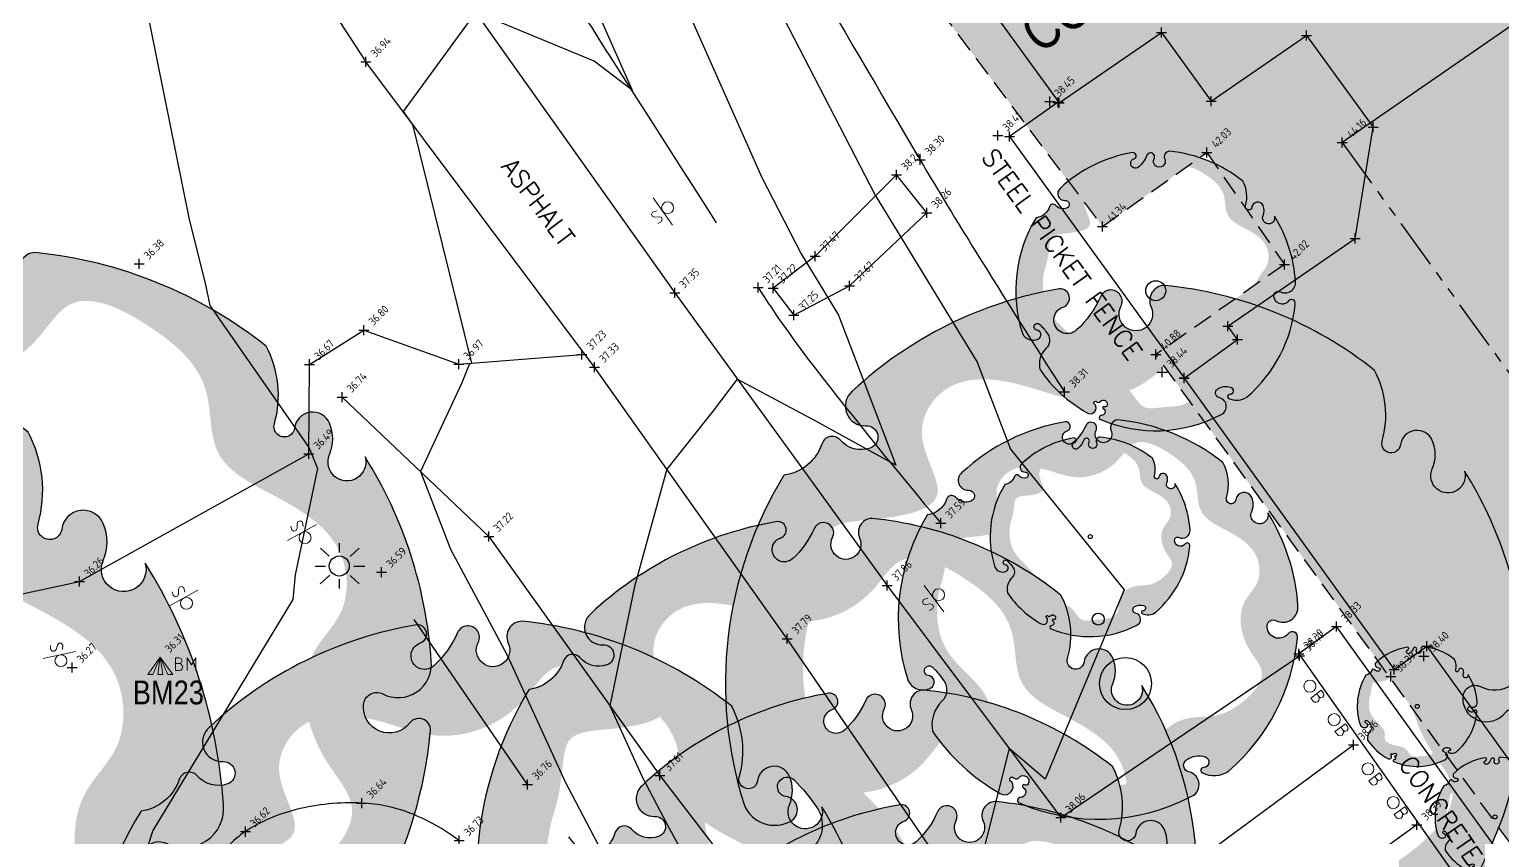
# Model space of a CAD drawing. Header units: metres. Extents: x 245957 to 247358, y 7418632 to 7419642.
# Drawn here: x 246767.93 to 246804.74, y 7418915.67 to 7418935.86 of the extents above; entities that cross this region are included whole.
import ezdxf
from ezdxf.enums import TextEntityAlignment as Align

# ---------------------------------------------------------------- set-up
doc = ezdxf.new("R2010")
doc.units = ezdxf.units.M
for name, pattern in [('DASHDOT', [10, 5, -2.5, 0, -2.5]), ('DASHED', [0.75, 0.5, -0.25]), ('PHANTOM', [2.5, 1.25, -0.25, 0.25, -0.25, 0.25, -0.25])]:
    doc.linetypes.add(name, pattern=pattern)
for name, color, linetype in [('-TEXT', 7, 'Continuous'), ('017_NAIL-L', 8, 'Continuous'), ('102_TOP_OF_BANK', 37, 'PHANTOM'), ('102_TOP_OF_BANK-L', 37, 'PHANTOM'), ('102_TOP_OF_BANK-S', 37, 'PHANTOM'), ('103_TOE_OF_BATTER', 37, 'DASHDOT'), ('103_TOE_OF_BATTER-L', 37, 'DASHDOT'), ('103_TOE_OF_BATTER-S', 37, 'DASHDOT'), ('104_EXISTING_SURFACE-L', 35, 'Continuous'), ('104_EXISTING_SURFACE-S', 35, 'Continuous'), ('201_SINGLE_TREE-H', 63, 'Continuous'), ('201_SINGLE_TREE-S', 96, 'Continuous'), ('403_EDGE_OF_BITUMEN', 8, 'Continuous'), ('403_EDGE_OF_BITUMEN-L', 8, 'Continuous'), ('403_EDGE_OF_BITUMEN-S', 8, 'Continuous'), ('405_EDGE_FORMATION', 33, 'Continuous'), ('405_EDGE_FORMATION-L', 33, 'Continuous'), ('405_EDGE_FORMATION-S', 33, 'Continuous'), ('410_PEDESTRIAN_PATH', 32, 'Continuous'), ('410_PEDESTRIAN_PATH-L', 32, 'Continuous'), ('410_PEDESTRIAN_PATH-S', 32, 'Continuous'), ('418_LANE_LINE_SOLID', 53, 'Continuous'), ('418_LANE_LINE_SOLID-L', 53, 'Continuous'), ('418_LANE_LINE_SOLID-S', 53, 'Continuous'), ('601_HOUSE', 229, 'BUILDING2'), ('601_HOUSE-S', 229, 'BUILDING2'), ('636_STAIRS_OR_STEPS', 45, 'Continuous'), ('636_STAIRS_OR_STEPS-L', 45, 'Continuous'), ('636_STAIRS_OR_STEPS-S', 45, 'Continuous'), ('639_ROOF_RIDGE', 253, 'PHANTOM'), ('639_ROOF_RIDGE-L', 253, 'PHANTOM'), ('639_ROOF_RIDGE-S', 253, 'PHANTOM'), ('640_EAVES', 227, 'Continuous'), ('642_ROOF_GUTTER', 155, 'DASHED'), ('642_ROOF_GUTTER-L', 153, 'Continuous'), ('642_ROOF_GUTTER-S', 153, 'Continuous'), ('903_FENCE', 24, 'FENCELINE'), ('903_FENCE-S', 24, 'Continuous'), ('EX-BENCHMARK', 7, 'Continuous'), ('EX-BENCHMARK_(SLS)', 8, 'Continuous'), ('EX-BOLLARD_(SLS)', 89, 'Continuous'), ('EX-BUILDING_LINE', 150, 'Continuous'), ('EX-TRAFFIC_SIGN_(SLS)', 89, 'Continuous'), ('Surface_Contours_Major', 4, 'Continuous'), ('Surface_Contours_Minor', 253, 'Continuous')]:
    doc.layers.add(name, color=color, linetype=linetype)
for name, color, linetype, true_color in [('419_EDGE_OF_CONCRETE', 7, 'Continuous', 0xff4100), ('419_EDGE_OF_CONCRETE-L', 7, 'Continuous', 0xff4100), ('419_EDGE_OF_CONCRETE-S', 7, 'Continuous', 0xff4100), ('EX-LIGHT_(SLS)', 7, 'Continuous', 0xffa500)]:
    doc.layers.add(name, color=color, linetype=linetype, true_color=true_color)
doc.styles.add('BOLD', font='ARIALN.TTF')
doc.styles.add('ISO18', font='iso.shx')
doc.styles.add('ISO2.5', font='isocp.shx', dxfattribs={"height": 2.5})
doc.styles.get("Standard").update_dxf_attribs({"font": 'SIMPLEX.shx'})
doc.linetypes.add('BUILDING2', pattern='A,0.25,["/",ISO18,S=0.15,R=180,X=0,Y=0],0', length=0.25)
doc.linetypes.add('FENCELINE', pattern='A,0.5,-0.2,["/",Standard,S=0.1,R=0,X=0,Y=-0.05],-0.25', length=0.95)

# ---------------------------------------------------------------- blocks, each defined once
blk = doc.blocks.new('BM')
at = {"color": 0, "linetype": 'Continuous', "lineweight": 13}
for p, q in [((0, 0), (-0.31, -0.437)), ((-0.186, -0.437), (0, 0)), ((0, 0), (-0.062, -0.437)), ((0, 0), (0.186, -0.437)), ((0.31, -0.437), (0, 0)), ((0, 0), (0.062, -0.437)), ((0.472, -0.017), (0.383, -0.017)), ((0.383, -0.017), (0.383, -0.339)), ((0.472, -0.161), (0.383, -0.161)), ((0.383, -0.161), (0.389, -0.161)), ((0.383, -0.339), (0.472, -0.339)), ((0.383, -0.339), (0.389, -0.339)), ((0.522, -0.039), (0.472, -0.017)), ((0.472, -0.161), (0.522, -0.139)), ((0.516, -0.172), (0.472, -0.161)), ((0.472, -0.339), (0.516, -0.327)), ((0.549, -0.206), (0.516, -0.172)), ((0.516, -0.327), (0.549, -0.294)), ((0.544, -0.089), (0.522, -0.039)), ((0.522, -0.139), (0.544, -0.089)), ((0.56, -0.25), (0.549, -0.206)), ((0.549, -0.294), (0.56, -0.25)), ((0.671, -0.339), (0.671, -0.017)), ((0.671, -0.017), (0.776, -0.194)), ((0.776, -0.194), (0.887, -0.017)), ((0.887, -0.017), (0.887, -0.339)), ((-0.31, -0.437), (-0.186, -0.437)), ((-0.062, -0.437), (0.062, -0.437)), ((0.186, -0.437), (0.31, -0.437))]:
    blk.add_line(p, q, dxfattribs=at)
blk = doc.blocks.new('CROSS')
at = {"color": 0, "linetype": 'Continuous'}
for p, q in [((-0.5, 0), (0.5, 0)), ((0, -0.5), (0, 0.5))]:
    blk.add_line(p, q, dxfattribs=at)
blk = doc.blocks.new('SP')
at = {"color": 0, "linetype": 'Continuous', "lineweight": 13}
for p, q in [((0.15, 0.423), (0.15, -0.406)), ((0.28, 0.165), (0.263, 0.104)), ((0.263, 0.104), (0.302, 0.059)), ((0.335, 0.192), (0.28, 0.165)), ((0.302, 0.059), (0.401, 0.004)), ((0.424, 0.176), (0.335, 0.192)), ((0.401, 0.004), (0.407, 0.004)), ((0.44, -0.04), (0.401, 0.004)), ((0.401, 0.004), (0.407, 0.004)), ((0.263, -0.096), (0.368, -0.129)), ((0.368, -0.129), (0.424, -0.101)), ((0.368, -0.129), (0.374, -0.129)), ((0.424, -0.101), (0.44, -0.04))]:
    blk.add_line(p, q, dxfattribs=at)
blk.add_circle((0, 0), 0.15, dxfattribs=at)
blk = doc.blocks.new('201C')
at = {"layer": '201_SINGLE_TREE-H', "transparency": 33554534}
h = blk.add_hatch(color=256, dxfattribs=at)
h.paths.add_polyline_path([(-0.3717, -0.3344, 0.222926), (0.0196, -0.4996, 0.770799), (0.0439, -0.4417, -0.650302), (0.0511, -0.4116, -0.234737), (0.0964, -0.4247, -0.847312), (0.0816, -0.4475, 0.78443), (0.0732, -0.4583, 0.276934), (0.1352, -0.4813, 0.193599), (0.4309, -0.2536, 0.800435), (0.4144, -0.2337, -0.75216), (0.3757, -0.1925, -0.528914), (0.4006, -0.1909, 0.594112), (0.4663, -0.1804, 0.123805), (0.4962, 0.0616, -1.41759), (0.4607, 0.0811, 0.206906), (0.4758, 0.1133, 0.759729), (0.4374, 0.1252, -1.073307), (0.4187, 0.1392, 0.194379), (0.4474, 0.2231, 0.144612), (0.2544, 0.4304, 0.53339), (0.2277, 0.4128, -1.592592), (0.1939, 0.4293, 1.030038), (0.1758, 0.4513, -0.10361), (0.1314, 0.4262, -1.238487), (0.1282, 0.4593, 0.884725), (0.1336, 0.4818, 0.147549), (-0.1551, 0.4753, 0.71725), (-0.1579, 0.4291, -0.864032), (-0.1646, 0.4015, -0.310704), (-0.1946, 0.4266, 0.58143), (-0.2167, 0.4321, -0.281558), (-0.2766, 0.4162), (-0.2775, 0.4159, 0.217121), (-0.4959, 0.0634), (-0.4959, 0.0634, 0.440011), (-0.4522, 0.021, 0.723973), (-0.4442, 0.0516, -1.384648), (-0.4262, 0.0659, -0.051107), (-0.4149, 0.0223, -0.361502), (-0.441, -0.0208, 0.256822), (-0.4937, -0.0791, 0.116166), (-0.4065, -0.2911, 0.67803), (-0.3682, -0.2843, 0.170035), (-0.3696, -0.274, -1.054701), (-0.3596, -0.2696, 0.431903), (-0.3468, -0.2749, -0.910728), (-0.3329, -0.2993, -0.42046), (-0.3418, -0.2976, 1.007885), (-0.3479, -0.3018, -0.766634), (-0.3646, -0.3216, 0.938602), (-0.3717, -0.3344)])
edge = h.paths.add_edge_path(flags=16)
edge.add_spline(control_points=[(-0.3177, 0.2468), (-0.303, 0.2628), (-0.2856, 0.2893), (-0.256, 0.3411), (-0.1928, 0.3155), (-0.0921, 0.286), (-0.1162, 0.3941), (-0.0359, 0.4462), (0.0392, 0.3985), (0.1028, 0.3299), (0.1957, 0.3214), (0.2784, 0.3804), (0.3442, 0.2961), (0.3785, 0.2147), (0.3303, 0.1307), (0.3915, 0.0592), (0.4378, -0.0139), (0.4055, -0.0919), (0.3459, -0.1091), (0.3102, -0.1666), (0.3057, -0.2282), (0.3286, -0.3091), (0.2408, -0.3447), (0.1647, -0.3496), (0.103, -0.3142), (0.0463, -0.3153), (0.0047, -0.3356), (-0.0139, -0.3682), (-0.0327, -0.4069), (-0.0927, -0.4151), (-0.1463, -0.3868), (-0.23, -0.3665), (-0.2245, -0.2773), (-0.2864, -0.2294), (-0.3344, -0.1941), (-0.3737, -0.1409), (-0.3276, -0.0866), (-0.344, -0.0009), (-0.3866, 0.0828), (-0.3665, 0.1796), (-0.3359, 0.2271), (-0.3177, 0.2468)], knot_values=[0, 0, 0, 0, 0.064972, 0.101243, 0.15652, 0.245586, 0.324463, 0.387907, 0.486094, 0.554514, 0.671826, 0.728629, 0.823661, 0.919885, 0.989953, 1.075257, 1.171704, 1.23593, 1.293575, 1.346478, 1.426142, 1.479146, 1.570817, 1.644481, 1.712561, 1.774901, 1.807, 1.846291, 1.885582, 1.928182, 2.007036, 2.074591, 2.151638, 2.226455, 2.293426, 2.340744, 2.397548, 2.47317, 2.587294, 2.673595, 2.754259, 2.754259, 2.754259, 2.754259], degree=3, periodic=0)
at = {"layer": '201_SINGLE_TREE-S'}
blk.add_lwpolyline([(-0.3717, -0.3344, 0.222926), (0.0196, -0.4996, 0.770799), (0.0439, -0.4417, -0.650302), (0.0511, -0.4116, -0.234737), (0.0964, -0.4247, -0.847312), (0.0816, -0.4475, 0.78443), (0.0732, -0.4583, 0.276934), (0.1352, -0.4813, 0.193599), (0.4309, -0.2536, 0.800435), (0.4144, -0.2337, -0.75216), (0.3757, -0.1925, -0.528914), (0.4006, -0.1909, 0.594112), (0.4663, -0.1804, 0.123805), (0.4962, 0.0616, -1.41759), (0.4607, 0.0811, 0.206906), (0.4758, 0.1133, 0.759729), (0.4374, 0.1252, -1.073307), (0.4187, 0.1392, 0.194379), (0.4474, 0.2231, 0.144612), (0.2544, 0.4304, 0.53339), (0.2277, 0.4128, -1.592592), (0.1939, 0.4293, 1.030038), (0.1758, 0.4513, -0.10361), (0.1314, 0.4262, -1.238487), (0.1282, 0.4593, 0.884725), (0.1336, 0.4818, 0.147549), (-0.1551, 0.4753, 0.71725), (-0.1579, 0.4291, -0.864032), (-0.1646, 0.4015, -0.310704), (-0.1946, 0.4266, 0.58143), (-0.2167, 0.4321, -0.281558), (-0.2766, 0.4162), (-0.2775, 0.4159, 0.217121), (-0.4959, 0.0634), (-0.4959, 0.0634, 0.440011), (-0.4522, 0.021, 0.723973), (-0.4442, 0.0516, -1.384648), (-0.4262, 0.0659, -0.051107), (-0.4149, 0.0223, -0.361502), (-0.441, -0.0208, 0.256822), (-0.4937, -0.0791, 0.116166), (-0.4065, -0.2911, 0.67803), (-0.3682, -0.2843, 0.170035), (-0.3696, -0.274, -1.054701), (-0.3596, -0.2696, 0.431903), (-0.3468, -0.2749, -0.910728), (-0.3329, -0.2993, -0.42046), (-0.3418, -0.2976, 1.007885), (-0.3479, -0.3018, -0.766634), (-0.3646, -0.3216, 0.938602), (-0.3717, -0.3344)], format="xyb", dxfattribs=at)
blk = doc.blocks.new('201T')
at = {"layer": '201_SINGLE_TREE-S'}
blk.add_circle((0, 0), 0.5, dxfattribs=at)
blk = doc.blocks.new('BOLR')
at = {"color": 0, "linetype": 'Continuous', "lineweight": 13}
for p, q in [((0.339, 0.168), (0.251, 0.168)), ((0.251, 0.168), (0.251, -0.159)), ((0.339, 0.024), (0.251, 0.024)), ((0.251, 0.024), (0.256, 0.024)), ((0.395, 0.146), (0.339, 0.168)), ((0.339, 0.024), (0.395, 0.04)), ((0.384, 0.007), (0.339, 0.024)), ((0.417, -0.026), (0.384, 0.007)), ((0.411, 0.096), (0.395, 0.146)), ((0.395, 0.04), (0.411, 0.096)), ((0.251, -0.159), (0.339, -0.159)), ((0.251, -0.159), (0.256, -0.159)), ((0.339, -0.159), (0.384, -0.148)), ((0.384, -0.148), (0.417, -0.115)), ((0.433, -0.07), (0.417, -0.026)), ((0.417, -0.115), (0.433, -0.07))]:
    blk.add_line(p, q, dxfattribs=at)
blk.add_circle((0, 0), 0.15, dxfattribs=at)
blk = doc.blocks.new('A')
at = {"layer": '-TEXT'}
blk.add_text('ASPHALT', height=0.45, dxfattribs=at).set_placement((-0.053, -0.242), align=Align.CENTER)
blk = doc.blocks.new('C')
at = {"layer": '-TEXT'}
blk.add_text('CONCRETE', height=0.45, dxfattribs=at).set_placement((-0.001, -0.23), align=Align.CENTER)
blk = doc.blocks.new('1221')
at = {"layer": 'EX-LIGHT_(SLS)'}
for p, q in [((246718.013, 7418813.493), (246718.013, 7418813.259)), ((246717.545, 7418813.371), (246717.762, 7418813.171)), ((246718.512, 7418813.371), (246718.283, 7418813.162)), ((246717.413, 7418812.924), (246717.667, 7418812.924)), ((246717.773, 7418812.695), (246717.535, 7418812.476)), ((246718.379, 7418812.924), (246718.654, 7418812.924)), ((246718.013, 7418812.599), (246718.013, 7418812.365)), ((246718.285, 7418812.687), (246718.512, 7418812.476))]:
    blk.add_line(p, q, dxfattribs=at)
blk.add_circle((246718.013, 7418812.924), 0.25, dxfattribs=at)

msp = doc.modelspace()

# ---------------------------------------------------------------- hatches: boundary and pattern name
at = {"layer": 'EX-BUILDING_LINE'}
h = msp.add_hatch(color=9, dxfattribs=at)
h.dxf.hatch_style = 1
edge = h.paths.add_edge_path()
edge.add_line((246809.962, 7418909.627), (246814.509, 7418912.957))
edge.add_line((246805.423, 7418915.817), (246809.962, 7418909.627))
edge.add_line((246805.489, 7418915.013), (246809.909, 7418918.211))
edge.add_line((246805.372, 7418914.925), (246805.489, 7418915.013))
edge.add_line((246805.372, 7418914.925), (246796.078, 7418927.734))
edge.add_line((246799.298, 7418929.985), (246796.078, 7418927.734))
edge.add_line((246797.354, 7418932.784), (246799.298, 7418929.985))
edge.add_line((246794.746, 7418930.934), (246797.354, 7418932.784))
edge.add_line((246788.879, 7418938.739), (246794.746, 7418930.934))
edge.add_line((246792.264, 7418941.152), (246789.01, 7418938.816))
edge.add_line((246793.47, 7418948.927), (246792.264, 7418941.152))
edge.add_line((246790.012, 7418953.81), (246793.47, 7418948.927))
edge.add_line((246802.5, 7418962.909), (246790.012, 7418953.81))
edge.add_line((246802.5, 7418962.909), (246815.999, 7418944.281))
edge.add_line((246815.999, 7418944.281), (246808.984, 7418938.734))
edge.add_line((246812.974, 7418941.86), (246818.723, 7418933.925))
edge.add_line((246818.723, 7418933.925), (246806.475, 7418925.106))
edge.add_line((246812.544, 7418935.159), (246823.311, 7418921.168))
edge.add_line((246823.311, 7418921.168), (246813.244, 7418913.682))
edge.add_line((246809.97, 7418919.147), (246814.509, 7418912.957))
h = msp.add_hatch(color=9, dxfattribs=at)
h.dxf.hatch_style = 1
h.paths.add_polyline_path([(246802.5, 7418962.909), (246790.012, 7418953.81), (246793.47, 7418948.927), (246792.264, 7418941.152), (246789.01, 7418938.816), (246788.879, 7418938.739), (246794.746, 7418930.934), (246797.354, 7418932.784), (246799.298, 7418929.985), (246796.078, 7418927.734), (246805.372, 7418914.925), (246805.489, 7418915.013), (246805.831, 7418915.261), (246805.423, 7418915.817), (246809.97, 7418919.147), (246813.719, 7418914.035), (246823.311, 7418921.168), (246813.087, 7418922.671), (246808.478, 7418919.279), (246804.883, 7418924.241), (246806.341, 7418925.291), (246800.739, 7418933.029), (246808.984, 7418938.734), (246815.999, 7418944.281)])
h.paths.add_polyline_path([(246812.961, 7418941.879), (246808.984, 7418938.734), (246800.739, 7418933.029), (246806.341, 7418925.291), (246806.475, 7418925.106), (246818.723, 7418933.925)], flags=17)
h.paths.add_polyline_path([(246815.358, 7418931.503), (246806.475, 7418925.106), (246806.341, 7418925.291), (246804.883, 7418924.241), (246808.478, 7418919.279), (246813.087, 7418922.671), (246823.311, 7418921.168)], flags=17)
h.paths.add_polyline_path([(246809.909, 7418918.211), (246805.831, 7418915.261), (246809.962, 7418909.627), (246814.509, 7418912.957), (246813.719, 7418914.035), (246813.244, 7418913.682)])

# ---------------------------------------------------------------- linework, layer by layer
at = {"layer": '102_TOP_OF_BANK', "ltscale": 10}
msp.add_lwpolyline([(246799.97, 7418968.044, -0.010418), (246797.583, 7418964.548, -0.020241), (246796.246, 7418962.827, -0.000643), (246792.863, 7418958.831, -0.0028), (246792.081, 7418957.919, -0.009599), (246790.131, 7418955.757, 0.008406), (246787.898, 7418953.294, 0.035605), (246786.649, 7418951.646, 0.036503), (246785.674, 7418949.879, 0.07695), (246785.295, 7418948.551, 0.036629), (246785.149, 7418945.668, 0.043366), (246785.618, 7418941.382, 0.074684), (246786.467, 7418939.017, 0.007897), (246787.201, 7418937.704, 0.002009), (246790.188, 7418932.6, 0.005716), (246791.581, 7418930.303, 0.003704), (246793.797, 7418926.798)], format="xyb", dxfattribs=at)
msp.add_lwpolyline([(246775.747, 7418926.671), (246779.413, 7418923.188), (246783.684, 7418917.212), (246787.357, 7418912.448)], dxfattribs=at)
at = {"layer": '103_TOE_OF_BATTER'}
msp.add_lwpolyline([(246781.456, 7418936.764, 0.006349), (246782.401, 7418935.238, 0.001645), (246786.141, 7418929.405, 0.0216), (246787.568, 7418927.391, 0.010702), (246790.705, 7418923.522)], format="xyb", dxfattribs=at)
msp.add_lwpolyline([(246784.514, 7418911.765), (246780.376, 7418916.993), (246776.731, 7418922.296)], dxfattribs=at)
at = {"layer": '403_EDGE_OF_BITUMEN'}
for p, q in [((246770.919, 7418943.334), (246776.343, 7418935.049)), ((246779.1, 7418936.263), (246784.057, 7418929.276)), ((246782.056, 7418927.418), (246776.343, 7418935.049)), ((246784.057, 7418929.276), (246789.365, 7418921.966)), ((246786.871, 7418920.633), (246782.056, 7418927.418)), ((246789.365, 7418921.966), (246793.704, 7418916.163)), ((246791.21, 7418914.301), (246786.871, 7418920.633)), ((246793.704, 7418916.163), (246799.67, 7418920.202))]:
    msp.add_line(p, q, dxfattribs=at)
at = {"layer": '405_EDGE_FORMATION'}
for p, q in [((246774.932, 7418927.489), (246776.29, 7418928.346)), ((246776.29, 7418928.346), (246778.662, 7418927.49)), ((246778.662, 7418927.49), (246781.74, 7418927.735)), ((246774.912, 7418925.249), (246774.932, 7418927.489)), ((246769.182, 7418922.064), (246774.912, 7418925.249)), ((246763.985, 7418920.944), (246769.182, 7418922.064))]:
    msp.add_line(p, q, dxfattribs=at)
at = {"layer": '410_PEDESTRIAN_PATH'}
msp.add_lwpolyline([(246778.67, 7418915.588, 0.070881), (246777.439, 7418916.278, 0.081828), (246776.24, 7418916.528, 0.070988), (246774.597, 7418916.364, 0.084917), (246773.329, 7418915.812, 0.131105), (246772.567, 7418914.961, 0.099134), (246772.165, 7418913.517)], format="xyb", dxfattribs=at)
at = {"layer": '418_LANE_LINE_SOLID'}
for p, q in [((246796.529, 7418914.672), (246801.018, 7418917.982)), ((246802.604, 7418915.98), (246798.044, 7418912.699))]:
    msp.add_line(p, q, dxfattribs=at)
at = {"layer": '419_EDGE_OF_CONCRETE'}
for p, q in [((246800.598, 7418920.94), (246799.654, 7418920.259)), ((246806.338, 7418912.96), (246800.598, 7418920.94)), ((246799.654, 7418920.259), (246805.346, 7418912.19))]:
    msp.add_line(p, q, dxfattribs=at)
at = {"layer": '601_HOUSE'}
for p, q in [((246790.522, 7418938.347), (246793.661, 7418934.024)), ((246793.661, 7418934.024), (246796.219, 7418935.78)), ((246796.219, 7418935.78), (246797.464, 7418934.066)), ((246797.464, 7418934.066), (246799.849, 7418935.702)), ((246799.849, 7418935.702), (246801.508, 7418933.418)), ((246801.066, 7418930.63), (246801.508, 7418933.418)), ((246797.879, 7418928.443), (246801.066, 7418930.63)), ((246798.122, 7418928.106), (246797.879, 7418928.443)), ((246796.788, 7418927.144), (246798.122, 7418928.106)), ((246796.788, 7418927.144), (246802.04, 7418919.864)), ((246802.04, 7418919.864), (246802.849, 7418920.449)), ((246802.849, 7418920.449), (246806.154, 7418915.868))]:
    msp.add_line(p, q, dxfattribs=at)
at = {"layer": '636_STAIRS_OR_STEPS'}
for p, q in [((246787.567, 7418930.194), (246789.599, 7418932.22)), ((246790.356, 7418931.276), (246789.599, 7418932.22)), ((246788.428, 7418929.45), (246790.356, 7418931.276)), ((246787.567, 7418930.194), (246786.518, 7418929.395)), ((246786.518, 7418929.395), (246787.037, 7418928.714)), ((246787.037, 7418928.714), (246788.428, 7418929.45))]:
    msp.add_line(p, q, dxfattribs=at)
at = {"layer": '639_ROOF_RIDGE'}
msp.add_line((246800.739, 7418933.029), (246806.475, 7418925.106), dxfattribs=at)
at = {"layer": '640_EAVES'}
msp.add_line((246808.984, 7418938.734), (246800.739, 7418933.029), dxfattribs=at)
at = {"layer": '642_ROOF_GUTTER'}
for p, q in [((246788.879, 7418938.739), (246794.746, 7418930.934)), ((246794.746, 7418930.934), (246797.354, 7418932.784)), ((246797.354, 7418932.784), (246799.298, 7418929.985)), ((246799.298, 7418929.985), (246796.078, 7418927.734)), ((246805.372, 7418914.925), (246796.078, 7418927.734))]:
    msp.add_line(p, q, dxfattribs=at)
at = {"layer": '903_FENCE', "ltscale": 20}
for p, q in [((246793.638, 7418934.04), (246792.423, 7418933.18)), ((246792.423, 7418933.18), (246796.786, 7418927.153))]:
    msp.add_line(p, q, dxfattribs=at)
at = {"layer": 'Surface_Contours_Major'}
for points, elevation in [([(246781.846, 7418936.94), (246782.998, 7418934.341), (246782.047, 7418935.062), (246779.123, 7418936.268)], 37), ([(246786.395, 7418936.9), (246789.069, 7418931.718), (246791.616, 7418927.541), (246792.445, 7418925.367), (246795.289, 7418921.851), (246793.314, 7418917.12), (246792.415, 7418917.886), (246791.584, 7418914.582)], 38), ([(246779.054, 7418936.243), (246777.274, 7418933.806), (246777.502, 7418933.479), (246778.983, 7418927.516), (246778.921, 7418927.485), (246778.742, 7418927.028), (246777.707, 7418924.809), (246778.457, 7418922.871), (246779.874, 7418920.22), (246781.318, 7418917.056), (246783.266, 7418913.342)], 37)]:
    msp.add_lwpolyline(points, dxfattribs=dict(at, elevation=elevation))
at = {"layer": 'Surface_Contours_Minor'}
for points, elevation in [([(246783.735, 7418937.789), (246786.234, 7418932.155), (246787.215, 7418930.253), (246788.149, 7418928.721), (246789.58, 7418924.972), (246787.586, 7418926.07), (246785.622, 7418927.121), (246785.016, 7418926.329), (246783.865, 7418924.869), (246783.055, 7418921.941), (246782.436, 7418918.959), (246783.246, 7418917.183), (246783.869, 7418915.995), (246785.978, 7418912.117)], 37.5), ([(246770.788, 7418936.721), (246771.921, 7418931.107), (246772.322, 7418929.514), (246772.44, 7418928.959), (246774.913, 7418925.407), (246774.955, 7418925.323), (246775.135, 7418924.887), (246774.577, 7418922.23), (246774.516, 7418921.614), (246771.846, 7418917.219), (246771.017, 7418915.84), (246770.49, 7418914.232), (246769.116, 7418911.72), (246767.895, 7418909.733), (246766.857, 7418906.097), (246765.897, 7418903.653), (246765.83, 7418903.503), (246765.396, 7418902.963)], 36.5)]:
    msp.add_lwpolyline(points, dxfattribs=dict(at, elevation=elevation))

# ---------------------------------------------------------------- block references
at = {"layer": '-TEXT'}
for name, p, rotation in [('A', (246780.688, 7418931.508), 306.8174657627209), ('C', (246803.203, 7418916.358), 304.6394633741194)]:
    msp.add_blockref(name, p, dxfattribs=dict(at, rotation=rotation))
at = {"layer": '017_NAIL-L', "color": 1}
msp.add_blockref('1221', (57.663, 109.526), dxfattribs=at)
at = {"layer": '102_TOP_OF_BANK-S', "xscale": 0.25, "yscale": 0.25, "zscale": 0.25}
for p in [(246790.188, 7418932.6), (246793.797, 7418926.798), (246775.747, 7418926.671), (246779.413, 7418923.188), (246783.684, 7418917.212)]:
    msp.add_blockref('CROSS', p, dxfattribs=at)
at = {"layer": '103_TOE_OF_BATTER-S', "xscale": 0.25, "yscale": 0.25, "zscale": 0.25}
for p in [(246786.141, 7418929.405), (246790.705, 7418923.522), (246776.731, 7418922.296), (246780.376, 7418916.993)]:
    msp.add_blockref('CROSS', p, dxfattribs=at)
at = {"layer": '104_EXISTING_SURFACE-S', "xscale": 0.25, "yscale": 0.25, "zscale": 0.25}
for p in [(246793.428, 7418934.056), (246792.131, 7418933.203), (246770.677, 7418929.998), (246796.236, 7418927.297), (246802.781, 7418920.194), (246769.001, 7418919.916), (246801.952, 7418919.689)]:
    msp.add_blockref('CROSS', p, dxfattribs=at)
at = {"layer": '201_SINGLE_TREE-S', "rotation": 25}
for name, p, xscale, yscale, zscale in [('201C', (246767, 7418919.334), 22, 22, 22), ('201C', (246796.079, 7418929.329), 7, 7, 7), ('201C', (246759.811, 7418915.617), 26, 26, 26), ('201C', (246795.323, 7418919.511), 20, 20, 20), ('201T', (246796.079, 7418929.329), 0.5, 0.5, 0.5), ('201C', (246794.643, 7418921.123), 10, 10, 10), ('201C', (246788.105, 7418914.682), 18, 18, 18), ('201C', (246794.441, 7418923.184), 5, 5, 5), ('201C', (246779.259, 7418911.119), 20, 20, 20), ('201T', (246794.441, 7418923.184), 0.1, 0.1, 0.1), ('201C', (246789.396, 7418910.395), 18, 18, 18), ('201T', (246794.643, 7418921.123), 0.3, 0.3, 0.3), ('201C', (246802.613, 7418918.943), 3, 3, 3), ('201T', (246795.323, 7418919.511), 1.3, 1.3, 1.3), ('201C', (246791.191, 7418907.609), 18, 18, 18), ('201T', (246802.613, 7418918.943), 0.1, 0.1, 0.1), ('201C', (246804.557, 7418916.18), 3, 3, 3), ('201T', (246804.557, 7418916.18), 0.1, 0.1, 0.1)]:
    msp.add_blockref(name, p, dxfattribs=dict(at, xscale=xscale, yscale=yscale, zscale=zscale))
at = {"layer": '403_EDGE_OF_BITUMEN-S', "xscale": 0.25, "yscale": 0.25, "zscale": 0.25}
for p in [(246776.343, 7418935.049), (246784.057, 7418929.276), (246782.056, 7418927.418), (246789.365, 7418921.966), (246786.871, 7418920.633), (246799.67, 7418920.202), (246793.704, 7418916.163), (246778.67, 7418915.588)]:
    msp.add_blockref('CROSS', p, dxfattribs=at)
at = {"layer": '405_EDGE_FORMATION-S', "xscale": 0.25, "yscale": 0.25, "zscale": 0.25}
for p in [(246776.29, 7418928.346), (246774.932, 7418927.489), (246778.662, 7418927.49), (246781.74, 7418927.735), (246774.912, 7418925.249), (246769.182, 7418922.064)]:
    msp.add_blockref('CROSS', p, dxfattribs=at)
at = {"layer": '410_PEDESTRIAN_PATH-S', "xscale": 0.25, "yscale": 0.25, "zscale": 0.25}
for p in [(246776.24, 7418916.528), (246773.329, 7418915.812)]:
    msp.add_blockref('CROSS', p, dxfattribs=at)
at = {"layer": '418_LANE_LINE_SOLID-S', "xscale": 0.25, "yscale": 0.25, "zscale": 0.25}
for p in [(246801.018, 7418917.982), (246802.604, 7418915.98)]:
    msp.add_blockref('CROSS', p, dxfattribs=at)
at = {"layer": '419_EDGE_OF_CONCRETE-S', "xscale": 0.25, "yscale": 0.25, "zscale": 0.25}
for p in [(246800.598, 7418920.94), (246799.654, 7418920.259)]:
    msp.add_blockref('CROSS', p, dxfattribs=at)
at = {"layer": '601_HOUSE-S', "xscale": 0.25, "yscale": 0.25, "zscale": 0.25}
for p in [(246796.219, 7418935.78), (246799.849, 7418935.702), (246797.464, 7418934.066), (246793.661, 7418934.024), (246801.508, 7418933.418), (246801.066, 7418930.63), (246797.879, 7418928.443), (246798.122, 7418928.106), (246796.788, 7418927.144), (246802.849, 7418920.449), (246802.04, 7418919.864)]:
    msp.add_blockref('CROSS', p, dxfattribs=at)
at = {"layer": '636_STAIRS_OR_STEPS-S', "xscale": 0.25, "yscale": 0.25, "zscale": 0.25}
for p in [(246789.599, 7418932.22), (246790.356, 7418931.276), (246787.567, 7418930.194), (246786.518, 7418929.395), (246788.428, 7418929.45), (246787.037, 7418928.714)]:
    msp.add_blockref('CROSS', p, dxfattribs=at)
at = {"layer": '639_ROOF_RIDGE-S', "xscale": 0.25, "yscale": 0.25, "zscale": 0.25}
msp.add_blockref('CROSS', (246800.739, 7418933.029), dxfattribs=at)
at = {"layer": '642_ROOF_GUTTER-S', "xscale": 0.25, "yscale": 0.25, "zscale": 0.25}
for p in [(246797.354, 7418932.784), (246794.746, 7418930.934), (246799.298, 7418929.985), (246796.078, 7418927.734)]:
    msp.add_blockref('CROSS', p, dxfattribs=at)
at = {"layer": '903_FENCE-S', "xscale": 0.25, "yscale": 0.25, "zscale": 0.25}
for p in [(246793.638, 7418934.04), (246792.423, 7418933.18), (246796.786, 7418927.153)]:
    msp.add_blockref('CROSS', p, dxfattribs=at)
at = {"layer": 'EX-BENCHMARK_(SLS)'}
msp.add_blockref('BM', (246771.204, 7418920.174), dxfattribs=at)
at = {"layer": 'EX-BOLLARD_(SLS)', "lineweight": 30, "rotation": 306.3771349903033}
for p in [(246799.931, 7418919.448), (246800.537, 7418918.612), (246801.382, 7418917.381), (246802.015, 7418916.539)]:
    msp.add_blockref('BOLR', p, dxfattribs=at)
at = {"layer": 'EX-TRAFFIC_SIGN_(SLS)'}
for p, rotation in [((246783.881, 7418931.401), 215.3526843565714), ((246774.821, 7418923.158), 119.0663982427615), ((246771.858, 7418921.519), 119.066398228188), ((246790.652, 7418921.731), 216.7853517116785), ((246768.72, 7418920.083), 102.1582165446892)]:
    msp.add_blockref('SP', p, dxfattribs=dict(at, rotation=rotation))

# ---------------------------------------------------------------- texts
at = {"layer": '-TEXT', "style": 'BOLD'}
msp.add_text('COMMUNITY CHILDCARE CENTRE', height=1, rotation=34.6797, dxfattribs=at).set_placement((246800.989, 7418940.641), align=Align.CENTER)
at = {"layer": '-TEXT'}
msp.add_text('STEEL PICKET FENCE', height=0.45, rotation=305.8998, dxfattribs=at).set_placement((246793.555, 7418930.105), align=Align.CENTER)
at = {"layer": '017_NAIL-L', "style": 'ISO2.5'}
msp.add_text('36.31', height=0.2, rotation=45, dxfattribs=at).set_placement((246771.371, 7418920.341), align=Align.MIDDLE_LEFT)
at = {"layer": '102_TOP_OF_BANK-L', "style": 'ISO2.5'}
for s, p in [('38.30', (246790.356, 7418932.768)), ('36.74', (246775.914, 7418926.838)), ('38.31', (246793.964, 7418926.965)), ('37.22', (246779.581, 7418923.355)), ('37.61', (246783.851, 7418917.379))]:
    msp.add_text(s, height=0.2, rotation=45, dxfattribs=at).set_placement(p, align=Align.MIDDLE_LEFT)
at = {"layer": '103_TOE_OF_BATTER-L', "style": 'ISO2.5'}
for s, p in [('37.21', (246786.308, 7418929.572)), ('37.59', (246790.872, 7418923.689)), ('36.59', (246776.898, 7418922.463)), ('36.76', (246780.544, 7418917.16))]:
    msp.add_text(s, height=0.2, rotation=45, dxfattribs=at).set_placement(p, align=Align.MIDDLE_LEFT)
at = {"layer": '104_EXISTING_SURFACE-L', "style": 'ISO2.5'}
for s, p in [('38.45', (246793.596, 7418934.224)), ('38.41', (246792.298, 7418933.37)), ('36.38', (246770.845, 7418930.165)), ('38.44', (246796.404, 7418927.464)), ('38.40', (246802.949, 7418920.361)), ('36.27', (246769.169, 7418920.083)), ('38.39', (246802.119, 7418919.856))]:
    msp.add_text(s, height=0.2, rotation=45, dxfattribs=at).set_placement(p, align=Align.MIDDLE_LEFT)
at = {"layer": '403_EDGE_OF_BITUMEN-L', "style": 'ISO2.5'}
for s, p in [('36.94', (246776.511, 7418935.216)), ('37.35', (246784.224, 7418929.443)), ('37.33', (246782.223, 7418927.585)), ('37.86', (246789.533, 7418922.133)), ('37.79', (246787.038, 7418920.801)), ('38.41', (246799.838, 7418920.37)), ('38.06', (246793.871, 7418916.33)), ('36.73', (246778.838, 7418915.756))]:
    msp.add_text(s, height=0.2, rotation=45, dxfattribs=at).set_placement(p, align=Align.MIDDLE_LEFT)
at = {"layer": '405_EDGE_FORMATION-L', "style": 'ISO2.5'}
for s, p in [('36.80', (246776.457, 7418928.513)), ('37.23', (246781.907, 7418927.903)), ('36.67', (246775.099, 7418927.656)), ('36.97', (246778.829, 7418927.657)), ('36.49', (246775.08, 7418925.416)), ('36.26', (246769.349, 7418922.231))]:
    msp.add_text(s, height=0.2, rotation=45, dxfattribs=at).set_placement(p, align=Align.MIDDLE_LEFT)
at = {"layer": '410_PEDESTRIAN_PATH-L', "style": 'ISO2.5'}
for s, p in [('36.64', (246776.407, 7418916.696)), ('36.62', (246773.496, 7418915.98))]:
    msp.add_text(s, height=0.2, rotation=45, dxfattribs=at).set_placement(p, align=Align.MIDDLE_LEFT)
at = {"layer": '418_LANE_LINE_SOLID-L', "style": 'ISO2.5'}
for s, p in [('38.36', (246801.185, 7418918.15)), ('38.39', (246802.771, 7418916.147))]:
    msp.add_text(s, height=0.2, rotation=45, dxfattribs=at).set_placement(p, align=Align.MIDDLE_LEFT)
at = {"layer": '419_EDGE_OF_CONCRETE-L', "style": 'ISO2.5'}
for s, p in [('38.33', (246800.765, 7418921.108)), ('38.39', (246799.822, 7418920.427))]:
    msp.add_text(s, height=0.2, rotation=45, dxfattribs=at).set_placement(p, align=Align.MIDDLE_LEFT)
at = {"layer": '636_STAIRS_OR_STEPS-L', "style": 'ISO2.5'}
for s, p in [('38.24', (246789.767, 7418932.388)), ('38.26', (246790.524, 7418931.443)), ('37.47', (246787.734, 7418930.361)), ('37.22', (246786.685, 7418929.562)), ('37.67', (246788.596, 7418929.618)), ('37.25', (246787.204, 7418928.882))]:
    msp.add_text(s, height=0.2, rotation=45, dxfattribs=at).set_placement(p, align=Align.MIDDLE_LEFT)
at = {"layer": '639_ROOF_RIDGE-L', "style": 'ISO2.5'}
msp.add_text('44.16', height=0.2, rotation=45, dxfattribs=at).set_placement((246800.907, 7418933.197), align=Align.MIDDLE_LEFT)
at = {"layer": '642_ROOF_GUTTER-L', "style": 'ISO2.5'}
for s, p in [('42.03', (246797.521, 7418932.952)), ('41.34', (246794.913, 7418931.101)), ('42.02', (246799.465, 7418930.152)), ('40.88', (246796.245, 7418927.901))]:
    msp.add_text(s, height=0.2, rotation=45, dxfattribs=at).set_placement(p, align=Align.MIDDLE_LEFT)
at = {"layer": 'EX-BENCHMARK', "color": 2, "style": 'BOLD'}
msp.add_text('BM23', height=0.595, dxfattribs=at).set_placement((246771.405, 7418919.29), align=Align.MIDDLE)

doc.saveas('drawing.dxf')
